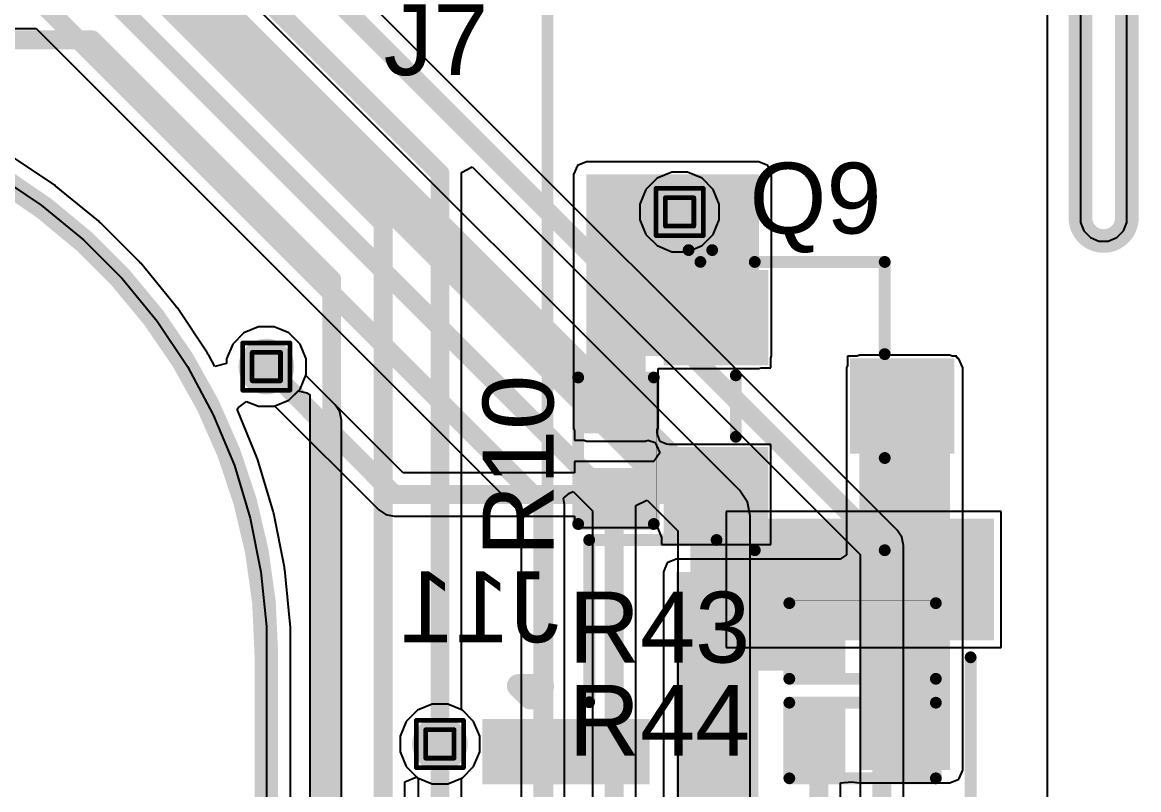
# Model space of a CAD drawing. Header units: inches. Extents: x -22 to 5433, y -13 to 5447.
# Drawn here: x 55.94 to 67.94, y 19.52 to 27.77 of the extents above; entities that cross this region are included whole.
import ezdxf

# ---------------------------------------------------------------- set-up
doc = ezdxf.new("R2010")
doc.units = ezdxf.units.IN
for name, color, linetype in [('Board_outline', 216, 'Continuous'), ('Bottom Layer', 5, 'Continuous'), ('Bottom Overlay', 54, 'Continuous'), ('Bottom Paste', 16, 'Continuous'), ('Bottom Solder', 6, 'Continuous'), ('Dimensions', 6, 'Continuous'), ('Drill Drawing', 1, 'Continuous'), ('Ground', 16, 'Continuous'), ('Multi-Layer', 9, 'Continuous'), ('Power', 76, 'Continuous'), ('Top Layer', 1, 'Continuous'), ('Top Overlay', 2, 'Continuous'), ('Top Paste', 8, 'Continuous'), ('Top Solder', 216, 'Continuous'), ('Via Holes', 16, 'Continuous')]:
    doc.layers.add(name, color=color, linetype=linetype)
doc.styles.add('Arial', font='', dxfattribs={"height": 0.2})
doc.styles.get('Arial').set_extended_font_data('Arial')

msp = doc.modelspace()

# ---------------------------------------------------------------- hatches: boundary and pattern name
at = {"layer": 'Bottom Layer'}
h = msp.add_hatch(color=5, dxfattribs=at)
edge = h.paths.add_edge_path()
edge.add_arc((63.003, 25.734), 0.3, 0, 360)
h = msp.add_hatch(color=5, dxfattribs=at)
edge = h.paths.add_edge_path()
edge.add_arc((58.561, 24.072), 0.3, 0, 360)
for points in [[(66.331, 22.388), (66.331, 21.178), (63.631, 21.178), (63.631, 22.388)], [(62.632, 20.233), (62.632, 19.633), (60.932, 19.633), (60.932, 20.233)]]:
    msp.add_hatch(color=5, dxfattribs=at).paths.add_polyline_path(points)
h = msp.add_hatch(color=5, dxfattribs=at)
edge = h.paths.add_edge_path()
edge.add_arc((60.427, 20.015), 0.3, 0, 360)
at = {"layer": 'Bottom Paste'}
for points in [[(66.331, 22.388), (66.331, 21.178), (63.631, 21.178), (63.631, 22.388)], [(62.632, 20.233), (62.632, 19.633), (60.932, 19.633), (60.932, 20.233)]]:
    msp.add_hatch(color=16, dxfattribs=at).paths.add_polyline_path(points)
at = {"layer": 'Bottom Solder'}
for points in [[(66.382, 22.438), (66.382, 21.128), (63.581, 21.128), (63.581, 22.438)], [(62.682, 20.283), (62.682, 19.583), (60.882, 19.583), (60.882, 20.283)]]:
    msp.add_hatch(color=6, dxfattribs=at).paths.add_polyline_path(points)
at = {"layer": 'Ground'}
h = msp.add_hatch(color=16, dxfattribs=at)
edge = h.paths.add_edge_path()
edge.add_arc((63.003, 25.734), 0.3, 0, 360)
h = msp.add_hatch(color=16, dxfattribs=at)
edge = h.paths.add_edge_path()
edge.add_arc((58.561, 24.072), 0.3, 0, 360)
h = msp.add_hatch(color=16, dxfattribs=at)
edge = h.paths.add_edge_path()
edge.add_arc((60.427, 20.015), 0.3, 0, 360)
at = {"layer": 'Power'}
h = msp.add_hatch(color=76, dxfattribs=at)
edge = h.paths.add_edge_path()
edge.add_arc((63.003, 25.734), 0.3, 0, 360)
h = msp.add_hatch(color=76, dxfattribs=at)
edge = h.paths.add_edge_path()
edge.add_arc((58.561, 24.072), 0.3, 0, 360)
h = msp.add_hatch(color=76, dxfattribs=at)
edge = h.paths.add_edge_path()
edge.add_arc((60.427, 20.015), 0.3, 0, 360)
at = {"layer": 'Top Layer'}
for points in [[(62.002, 24.187), (63.855, 24.187), (63.855, 26.137), (62.002, 26.137)], [(62.002, 23.409), (62.637, 23.409), (62.637, 25.018), (62.002, 25.018)], [(63.855, 25.007), (63.855, 24.187), (62.935, 24.187), (62.935, 25.007)], [(64.935, 19.735), (65.909, 19.735), (65.909, 24.057), (64.935, 24.057)], [(65.855, 24.057), (65.855, 23.237), (64.935, 23.237), (64.935, 24.057)], [(62.637, 23.409), (62.002, 23.409), (62.002, 23.866), (62.637, 23.866)], [(63.855, 23.107), (63.855, 22.287), (62.935, 22.287), (62.935, 23.107)], [(62.637, 22.469), (62.002, 22.469), (62.002, 22.926), (62.637, 22.926)], [(62.966, 18.142), (63.85, 18.142), (63.85, 21.865), (62.966, 21.865)], [(62.966, 20.805), (64.729, 20.805), (64.729, 21.865), (62.966, 21.865)], [(64.729, 21.44), (64.729, 20.805), (64.271, 20.805), (64.271, 21.44)], [(65.668, 21.44), (65.668, 20.805), (65.211, 20.805), (65.211, 21.44)], [(64.271, 19.735), (64.271, 20.37), (64.729, 20.37), (64.729, 19.735)], [(65.211, 19.735), (65.211, 20.37), (65.668, 20.37), (65.668, 19.735)]]:
    msp.add_hatch(color=1, dxfattribs=at).paths.add_polyline_path(points)
h = msp.add_hatch(color=1, dxfattribs=at)
edge = h.paths.add_edge_path()
edge.add_arc((63.003, 25.734), 0.3, 0, 360)
h = msp.add_hatch(color=1, dxfattribs=at)
edge = h.paths.add_edge_path()
edge.add_arc((58.561, 24.072), 0.3, 0, 360)
h = msp.add_hatch(color=1, dxfattribs=at)
edge = h.paths.add_edge_path()
edge.add_arc((60.427, 20.015), 0.3, 0, 360)
at = {"layer": 'Top Paste'}
for points in [[(63.855, 25.007), (63.855, 24.187), (62.935, 24.187), (62.935, 25.007)], [(65.855, 24.057), (65.855, 23.237), (64.935, 23.237), (64.935, 24.057)], [(62.637, 23.409), (62.002, 23.409), (62.002, 23.866), (62.637, 23.866)], [(63.855, 23.107), (63.855, 22.287), (62.935, 22.287), (62.935, 23.107)], [(62.637, 22.469), (62.002, 22.469), (62.002, 22.926), (62.637, 22.926)], [(64.729, 21.44), (64.729, 20.805), (64.271, 20.805), (64.271, 21.44)], [(65.668, 21.44), (65.668, 20.805), (65.211, 20.805), (65.211, 21.44)], [(64.271, 19.735), (64.271, 20.37), (64.729, 20.37), (64.729, 19.735)], [(65.211, 19.735), (65.211, 20.37), (65.668, 20.37), (65.668, 19.735)]]:
    msp.add_hatch(color=8, dxfattribs=at).paths.add_polyline_path(points)
at = {"layer": 'Top Solder'}
for points in [[(63.957, 25.109), (63.957, 24.086), (62.833, 24.086), (62.833, 25.109)], [(65.957, 24.159), (65.957, 23.136), (64.833, 23.136), (64.833, 24.159)], [(62.692, 23.354), (61.947, 23.354), (61.947, 23.921), (62.692, 23.921)], [(63.957, 23.209), (63.957, 22.186), (62.833, 22.186), (62.833, 23.209)], [(62.692, 22.414), (61.947, 22.414), (61.947, 22.981), (62.692, 22.981)], [(64.784, 21.495), (64.784, 20.75), (64.216, 20.75), (64.216, 21.495)], [(65.724, 21.495), (65.724, 20.75), (65.156, 20.75), (65.156, 21.495)], [(64.216, 19.68), (64.216, 20.425), (64.784, 20.425), (64.784, 19.68)], [(65.156, 19.68), (65.156, 20.425), (65.724, 20.425), (65.724, 19.68)]]:
    msp.add_hatch(color=216, dxfattribs=at).paths.add_polyline_path(points)
at = {"layer": 'Via Holes'}
h = msp.add_hatch(color=7, dxfattribs=at)
edge = h.paths.add_edge_path()
edge.add_arc((63.003, 25.734), 0.15, 0, 360)
h = msp.add_hatch(color=7, dxfattribs=at)
edge = h.paths.add_edge_path()
edge.add_arc((58.561, 24.072), 0.15, 0, 360)
h = msp.add_hatch(color=7, dxfattribs=at)
edge = h.paths.add_edge_path()
edge.add_arc((60.427, 20.015), 0.15, 0, 360)

# ---------------------------------------------------------------- linework, layer by layer
at = {"layer": 'Board_outline'}
for points in [[(67.311, 25.672, 0.254, 0.254, 0), (67.311, 30.672, 0.254, 0.254, 0)], [(67.811, 25.672, 0.254, 0.254, 0), (67.811, 30.672, 0.254, 0.254, 0)], [(52.561, 26.983, 0.254, 0.254, -0.414214), (58.561, 20.983, 0.254, 0.254, 0)], [(67.811, 25.672, 0.254, 0.254, -1), (67.311, 25.672, 0.254, 0.254, 0)], [(58.561, 10.007, 0.254, 0.254, 0), (58.561, 20.983, 0.254, 0.254, 0)]]:
    msp.add_lwpolyline(points, format="xyseb", dxfattribs=at)
for points in [[(67.247, 25.672, 0.127, 0.127, 1), (67.374, 25.672, 0.127, 0.127, 1)], [(67.247, 25.672, 0.127, 0.127, 1), (67.374, 25.672, 0.127, 0.127, 1)], [(67.747, 25.672, 0.127, 0.127, 1), (67.874, 25.672, 0.127, 0.127, 1)], [(67.747, 25.672, 0.127, 0.127, 1), (67.874, 25.672, 0.127, 0.127, 1)], [(58.497, 20.983, 0.127, 0.127, 1), (58.624, 20.983, 0.127, 0.127, 1)], [(58.497, 20.983, 0.127, 0.127, 1), (58.624, 20.983, 0.127, 0.127, 1)]]:
    msp.add_lwpolyline(points, format="xyseb", close=True, dxfattribs=at)
at = {"layer": 'Bottom Layer'}
for p, q in [((66.954, 34.132), (66.954, 5.517)), ((56.283, 26.024), (55.793, 26.351)), ((62.918, 26.161), (62.761, 26.096)), ((63.088, 26.161), (62.918, 26.161)), ((63.245, 26.096), (63.088, 26.161)), ((62.761, 26.096), (62.641, 25.976)), ((63.365, 25.976), (63.245, 26.096)), ((56.292, 26.015), (56.283, 26.024)), ((56.303, 26.009), (56.292, 26.015)), ((56.759, 25.635), (56.303, 26.009)), ((62.641, 25.976), (62.576, 25.819)), ((63.43, 25.819), (63.365, 25.976)), ((62.576, 25.819), (62.576, 25.649)), ((63.43, 25.649), (63.43, 25.819)), ((56.767, 25.625), (56.759, 25.635)), ((56.778, 25.618), (56.767, 25.625)), ((57.195, 25.201), (56.778, 25.618)), ((62.576, 25.649), (62.641, 25.493)), ((63.365, 25.493), (63.43, 25.649)), ((62.641, 25.493), (62.761, 25.372)), ((63.245, 25.372), (63.365, 25.493)), ((62.761, 25.372), (62.918, 25.307)), ((63.088, 25.307), (63.245, 25.372)), ((57.202, 25.19), (57.195, 25.201)), ((62.918, 25.307), (63.088, 25.307)), ((57.212, 25.182), (57.202, 25.19)), ((57.586, 24.726), (57.212, 25.182)), ((57.592, 24.715), (57.586, 24.726)), ((57.601, 24.706), (57.592, 24.715)), ((57.929, 24.216), (57.601, 24.706)), ((58.476, 24.499), (58.319, 24.434)), ((58.646, 24.499), (58.476, 24.499)), ((58.803, 24.434), (58.646, 24.499)), ((58.319, 24.434), (58.199, 24.314)), ((58.923, 24.314), (58.803, 24.434)), ((58.199, 24.314), (58.134, 24.157)), ((58.988, 24.157), (58.923, 24.314)), ((57.933, 24.204), (57.929, 24.216)), ((57.942, 24.194), (57.933, 24.204)), ((58.007, 24.072), (57.942, 24.194)), ((58.134, 24.157), (58.134, 24.104)), ((58.988, 23.987), (58.988, 24.157)), ((58.134, 24.104), (58.007, 24.072)), ((58.923, 23.83), (58.988, 23.987)), ((58.803, 23.71), (58.923, 23.83)), ((58.26, 23.631), (58.349, 23.697)), ((58.349, 23.697), (58.476, 23.645)), ((58.476, 23.645), (58.646, 23.645)), ((58.646, 23.645), (58.803, 23.71)), ((58.246, 23.613), (58.26, 23.631)), ((58.456, 23.106), (58.246, 23.613)), ((58.458, 23.094), (58.456, 23.106)), ((58.465, 23.082), (58.458, 23.094)), ((58.636, 22.518), (58.465, 23.082)), ((58.637, 22.505), (58.636, 22.518)), ((58.642, 22.494), (58.637, 22.505)), ((58.757, 21.915), (58.642, 22.494)), ((66.458, 22.515), (63.504, 22.515)), ((63.504, 22.515), (63.504, 21.051)), ((66.458, 21.051), (66.458, 22.515)), ((58.757, 21.903), (58.757, 21.915)), ((58.761, 21.89), (58.757, 21.903)), ((58.818, 21.304), (58.761, 21.89)), ((58.817, 21.291), (58.818, 21.304)), ((58.82, 21.278), (58.817, 21.291)), ((58.82, 20.983), (58.82, 21.278)), ((63.504, 21.051), (66.458, 21.051)), ((58.82, 18.113), (58.82, 20.983)), ((58.82, 20.983), (58.82, 20.983)), ((60.342, 20.442), (60.185, 20.377)), ((60.512, 20.442), (60.342, 20.442)), ((60.668, 20.377), (60.512, 20.442)), ((60.185, 20.377), (60.065, 20.257)), ((60.789, 20.257), (60.668, 20.377)), ((60.065, 20.257), (60, 20.1)), ((60.854, 20.1), (60.789, 20.257)), ((60, 20.1), (60, 19.93)), ((60.854, 19.93), (60.854, 20.1)), ((60, 19.93), (60.065, 19.773)), ((60.789, 19.773), (60.854, 19.93)), ((60.065, 19.773), (60.185, 19.653)), ((60.668, 19.653), (60.789, 19.773)), ((60.185, 19.653), (60.194, 19.65)), ((60.194, 19.65), (60.194, 18.931)), ((60.66, 19.65), (60.668, 19.653)), ((60.66, 19.14), (60.66, 19.65))]:
    msp.add_line(p, q, dxfattribs=at)
for points in [[(58.561, 24.072, 0.203, 0.203, 0), (58.575, 24.057, 0.203, 0.203, 0)], [(60.427, 18.931, 0.203, 0.203, 0), (60.427, 20.015, 0.203, 0.203, 0)]]:
    msp.add_lwpolyline(points, format="xyseb", dxfattribs=at)
for points in [[(58.51, 24.072, 0.102, 0.102, 1), (58.611, 24.072, 0.102, 0.102, 1)], [(58.524, 24.057, 0.102, 0.102, 1), (58.626, 24.057, 0.102, 0.102, 1)], [(60.376, 20.015, 0.102, 0.102, 1), (60.477, 20.015, 0.102, 0.102, 1)]]:
    msp.add_lwpolyline(points, format="xyseb", close=True, dxfattribs=at)
at = {"layer": 'Bottom Overlay'}
for points in [[(62.032, 22.208, 0.127, 0.127, 0), (63.4, 22.208, 0.127, 0.127, 0)], [(62.032, 20.464, 0.127, 0.127, 0), (62.032, 22.208, 0.127, 0.127, 0)], [(66.132, 10.258, 0.127, 0.127, 0), (66.132, 20.947, 0.127, 0.127, 0)], [(61.273, 20.64, 0.254, 0.254, 0), (61.4, 20.513, 0.254, 0.254, 0)], [(61.273, 20.64, 0.254, 0.254, 0), (61.527, 20.64, 0.254, 0.254, 0)], [(61.4, 20.513, 0.254, 0.254, 0), (61.527, 20.64, 0.254, 0.254, 0)]]:
    msp.add_lwpolyline(points, format="xyseb", dxfattribs=at)
for points in [[(62, 22.208, 0.0637, 0.0637, 1), (62.063, 22.208, 0.0637, 0.0637, 1)], [(62, 22.208, 0.0637, 0.0637, 1), (62.063, 22.208, 0.0637, 0.0637, 1)], [(63.369, 22.208, 0.0637, 0.0637, 1), (63.432, 22.208, 0.0637, 0.0637, 1)], [(66.1, 20.947, 0.0637, 0.0637, 1), (66.163, 20.947, 0.0637, 0.0637, 1)], [(61.21, 20.64, 0.127, 0.127, 1), (61.337, 20.64, 0.127, 0.127, 1)], [(61.21, 20.64, 0.127, 0.127, 1), (61.337, 20.64, 0.127, 0.127, 1)], [(61.464, 20.64, 0.127, 0.127, 1), (61.591, 20.64, 0.127, 0.127, 1)], [(61.464, 20.64, 0.127, 0.127, 1), (61.591, 20.64, 0.127, 0.127, 1)], [(61.337, 20.513, 0.127, 0.127, 1), (61.464, 20.513, 0.127, 0.127, 1)], [(61.337, 20.513, 0.127, 0.127, 1), (61.464, 20.513, 0.127, 0.127, 1)], [(62, 20.464, 0.0637, 0.0637, 1), (62.063, 20.464, 0.0637, 0.0637, 1)]]:
    msp.add_lwpolyline(points, format="xyseb", close=True, dxfattribs=at)
at = {"layer": 'Dimensions'}
for p, q in [((55.649, 26.136), (56.139, 25.808)), ((56.139, 25.808), (56.595, 25.434)), ((56.595, 25.434), (57.012, 25.018)), ((57.012, 25.018), (57.386, 24.562)), ((57.386, 24.562), (57.713, 24.072)), ((57.713, 24.072), (57.991, 23.552)), ((57.991, 23.552), (58.217, 23.007)), ((58.217, 23.007), (58.388, 22.443)), ((58.388, 22.443), (58.503, 21.865)), ((58.503, 21.865), (58.561, 21.278)), ((58.561, 21.278), (58.561, 20.983)), ((58.561, 20.983), (58.561, 20.983)), ((58.561, 20.983), (58.561, 10.007))]:
    msp.add_line(p, q, dxfattribs=at)
msp.add_lwpolyline([(61.583, 0.996, 0.127, 0.127, 0), (61.583, 29.995, 0.127, 0.127, 0)], format="xyseb", dxfattribs=at)
at = {"layer": 'Drill Drawing'}
for points in [[(62.749, 25.988, 0.0508, 0.0508, 0), (63.257, 25.988, 0.0508, 0.0508, 0)], [(62.749, 25.48, 0.0508, 0.0508, 0), (62.749, 25.988, 0.0508, 0.0508, 0)], [(63.257, 25.48, 0.0508, 0.0508, 0), (63.257, 25.988, 0.0508, 0.0508, 0)], [(62.851, 25.887, 0.0508, 0.0508, 0), (63.156, 25.887, 0.0508, 0.0508, 0)], [(62.851, 25.582, 0.0508, 0.0508, 0), (62.851, 25.887, 0.0508, 0.0508, 0)], [(63.156, 25.582, 0.0508, 0.0508, 0), (63.156, 25.887, 0.0508, 0.0508, 0)], [(62.851, 25.582, 0.0508, 0.0508, 0), (63.156, 25.582, 0.0508, 0.0508, 0)], [(62.749, 25.48, 0.0508, 0.0508, 0), (63.257, 25.48, 0.0508, 0.0508, 0)], [(58.307, 24.326, 0.0508, 0.0508, 0), (58.815, 24.326, 0.0508, 0.0508, 0)], [(58.307, 23.818, 0.0508, 0.0508, 0), (58.307, 24.326, 0.0508, 0.0508, 0)], [(58.408, 24.224, 0.0508, 0.0508, 0), (58.713, 24.224, 0.0508, 0.0508, 0)], [(58.408, 23.919, 0.0508, 0.0508, 0), (58.408, 24.224, 0.0508, 0.0508, 0)], [(58.713, 23.919, 0.0508, 0.0508, 0), (58.713, 24.224, 0.0508, 0.0508, 0)], [(58.815, 23.818, 0.0508, 0.0508, 0), (58.815, 24.326, 0.0508, 0.0508, 0)], [(58.408, 23.919, 0.0508, 0.0508, 0), (58.713, 23.919, 0.0508, 0.0508, 0)], [(58.307, 23.818, 0.0508, 0.0508, 0), (58.815, 23.818, 0.0508, 0.0508, 0)], [(60.173, 20.269, 0.0508, 0.0508, 0), (60.681, 20.269, 0.0508, 0.0508, 0)], [(60.173, 19.761, 0.0508, 0.0508, 0), (60.173, 20.269, 0.0508, 0.0508, 0)], [(60.681, 19.761, 0.0508, 0.0508, 0), (60.681, 20.269, 0.0508, 0.0508, 0)], [(60.274, 20.168, 0.0508, 0.0508, 0), (60.579, 20.168, 0.0508, 0.0508, 0)], [(60.274, 19.863, 0.0508, 0.0508, 0), (60.274, 20.168, 0.0508, 0.0508, 0)], [(60.579, 19.863, 0.0508, 0.0508, 0), (60.579, 20.168, 0.0508, 0.0508, 0)], [(60.274, 19.863, 0.0508, 0.0508, 0), (60.579, 19.863, 0.0508, 0.0508, 0)], [(60.173, 19.761, 0.0508, 0.0508, 0), (60.681, 19.761, 0.0508, 0.0508, 0)]]:
    msp.add_lwpolyline(points, format="xyseb", dxfattribs=at)
for points in [[(62.737, 25.988, 0.0254, 0.0254, 1), (62.762, 25.988, 0.0254, 0.0254, 1)], [(62.737, 25.988, 0.0254, 0.0254, 1), (62.762, 25.988, 0.0254, 0.0254, 1)], [(63.245, 25.988, 0.0254, 0.0254, 1), (63.27, 25.988, 0.0254, 0.0254, 1)], [(63.245, 25.988, 0.0254, 0.0254, 1), (63.27, 25.988, 0.0254, 0.0254, 1)], [(62.838, 25.887, 0.0254, 0.0254, 1), (62.864, 25.887, 0.0254, 0.0254, 1)], [(62.838, 25.887, 0.0254, 0.0254, 1), (62.864, 25.887, 0.0254, 0.0254, 1)], [(63.143, 25.887, 0.0254, 0.0254, 1), (63.168, 25.887, 0.0254, 0.0254, 1)], [(63.143, 25.887, 0.0254, 0.0254, 1), (63.168, 25.887, 0.0254, 0.0254, 1)], [(62.838, 25.582, 0.0254, 0.0254, 1), (62.864, 25.582, 0.0254, 0.0254, 1)], [(62.838, 25.582, 0.0254, 0.0254, 1), (62.864, 25.582, 0.0254, 0.0254, 1)], [(63.143, 25.582, 0.0254, 0.0254, 1), (63.168, 25.582, 0.0254, 0.0254, 1)], [(63.143, 25.582, 0.0254, 0.0254, 1), (63.168, 25.582, 0.0254, 0.0254, 1)], [(62.737, 25.48, 0.0254, 0.0254, 1), (62.762, 25.48, 0.0254, 0.0254, 1)], [(62.737, 25.48, 0.0254, 0.0254, 1), (62.762, 25.48, 0.0254, 0.0254, 1)], [(63.245, 25.48, 0.0254, 0.0254, 1), (63.27, 25.48, 0.0254, 0.0254, 1)], [(63.245, 25.48, 0.0254, 0.0254, 1), (63.27, 25.48, 0.0254, 0.0254, 1)], [(58.294, 24.326, 0.0254, 0.0254, 1), (58.319, 24.326, 0.0254, 0.0254, 1)], [(58.294, 24.326, 0.0254, 0.0254, 1), (58.319, 24.326, 0.0254, 0.0254, 1)], [(58.396, 24.224, 0.0254, 0.0254, 1), (58.421, 24.224, 0.0254, 0.0254, 1)], [(58.396, 24.224, 0.0254, 0.0254, 1), (58.421, 24.224, 0.0254, 0.0254, 1)], [(58.7, 24.224, 0.0254, 0.0254, 1), (58.726, 24.224, 0.0254, 0.0254, 1)], [(58.7, 24.224, 0.0254, 0.0254, 1), (58.726, 24.224, 0.0254, 0.0254, 1)], [(58.802, 24.326, 0.0254, 0.0254, 1), (58.827, 24.326, 0.0254, 0.0254, 1)], [(58.802, 24.326, 0.0254, 0.0254, 1), (58.827, 24.326, 0.0254, 0.0254, 1)], [(58.396, 23.919, 0.0254, 0.0254, 1), (58.421, 23.919, 0.0254, 0.0254, 1)], [(58.396, 23.919, 0.0254, 0.0254, 1), (58.421, 23.919, 0.0254, 0.0254, 1)], [(58.7, 23.919, 0.0254, 0.0254, 1), (58.726, 23.919, 0.0254, 0.0254, 1)], [(58.7, 23.919, 0.0254, 0.0254, 1), (58.726, 23.919, 0.0254, 0.0254, 1)], [(58.294, 23.818, 0.0254, 0.0254, 1), (58.319, 23.818, 0.0254, 0.0254, 1)], [(58.294, 23.818, 0.0254, 0.0254, 1), (58.319, 23.818, 0.0254, 0.0254, 1)], [(58.802, 23.818, 0.0254, 0.0254, 1), (58.827, 23.818, 0.0254, 0.0254, 1)], [(58.802, 23.818, 0.0254, 0.0254, 1), (58.827, 23.818, 0.0254, 0.0254, 1)], [(60.16, 20.269, 0.0254, 0.0254, 1), (60.185, 20.269, 0.0254, 0.0254, 1)], [(60.16, 20.269, 0.0254, 0.0254, 1), (60.185, 20.269, 0.0254, 0.0254, 1)], [(60.668, 20.269, 0.0254, 0.0254, 1), (60.693, 20.269, 0.0254, 0.0254, 1)], [(60.668, 20.269, 0.0254, 0.0254, 1), (60.693, 20.269, 0.0254, 0.0254, 1)], [(60.261, 20.168, 0.0254, 0.0254, 1), (60.287, 20.168, 0.0254, 0.0254, 1)], [(60.261, 20.168, 0.0254, 0.0254, 1), (60.287, 20.168, 0.0254, 0.0254, 1)], [(60.566, 20.168, 0.0254, 0.0254, 1), (60.592, 20.168, 0.0254, 0.0254, 1)], [(60.566, 20.168, 0.0254, 0.0254, 1), (60.592, 20.168, 0.0254, 0.0254, 1)], [(60.261, 19.863, 0.0254, 0.0254, 1), (60.287, 19.863, 0.0254, 0.0254, 1)], [(60.261, 19.863, 0.0254, 0.0254, 1), (60.287, 19.863, 0.0254, 0.0254, 1)], [(60.566, 19.863, 0.0254, 0.0254, 1), (60.592, 19.863, 0.0254, 0.0254, 1)], [(60.566, 19.863, 0.0254, 0.0254, 1), (60.592, 19.863, 0.0254, 0.0254, 1)], [(60.16, 19.761, 0.0254, 0.0254, 1), (60.185, 19.761, 0.0254, 0.0254, 1)], [(60.16, 19.761, 0.0254, 0.0254, 1), (60.185, 19.761, 0.0254, 0.0254, 1)], [(60.668, 19.761, 0.0254, 0.0254, 1), (60.693, 19.761, 0.0254, 0.0254, 1)], [(60.668, 19.761, 0.0254, 0.0254, 1), (60.693, 19.761, 0.0254, 0.0254, 1)]]:
    msp.add_lwpolyline(points, format="xyseb", close=True, dxfattribs=at)
at = {"layer": 'Ground'}
for p, q in [((66.954, 34.132), (66.954, 5.517)), ((65.341, 22.314), (58.102, 29.553)), ((60.658, 26.158), (60.775, 26.221)), ((60.775, 26.221), (64.943, 22.052)), ((62.918, 26.161), (62.761, 26.096)), ((63.088, 26.161), (62.918, 26.161)), ((63.245, 26.096), (63.088, 26.161)), ((60.66, 26.149), (60.658, 26.158)), ((60.66, 20.381), (60.66, 26.149)), ((62.761, 26.096), (62.641, 25.976)), ((63.365, 25.976), (63.245, 26.096)), ((62.641, 25.976), (62.576, 25.819)), ((63.43, 25.819), (63.365, 25.976)), ((62.576, 25.819), (62.576, 25.649)), ((63.43, 25.649), (63.43, 25.819)), ((62.576, 25.649), (62.641, 25.493)), ((63.365, 25.493), (63.43, 25.649)), ((62.641, 25.493), (62.761, 25.372)), ((63.245, 25.372), (63.365, 25.493)), ((62.761, 25.372), (62.918, 25.307)), ((63.088, 25.307), (63.245, 25.372)), ((62.918, 25.307), (63.088, 25.307)), ((58.803, 23.71), (58.903, 23.81)), ((58.903, 23.81), (58.996, 23.79)), ((58.996, 23.79), (59.03, 23.771)), ((59.03, 23.771), (59.03, 16.573)), ((58.26, 23.631), (58.349, 23.697)), ((58.349, 23.697), (58.476, 23.645)), ((58.476, 23.645), (58.646, 23.645)), ((58.646, 23.645), (58.803, 23.71)), ((58.246, 23.613), (58.26, 23.631)), ((58.456, 23.106), (58.246, 23.613)), ((58.458, 23.094), (58.456, 23.106)), ((58.465, 23.082), (58.458, 23.094)), ((58.636, 22.518), (58.465, 23.082)), ((58.637, 22.505), (58.636, 22.518)), ((58.642, 22.494), (58.637, 22.505)), ((58.757, 21.915), (58.642, 22.494)), ((65.392, 22.238), (65.341, 22.314)), ((65.409, 22.149), (65.392, 22.238)), ((65.409, 11.698), (65.409, 22.149)), ((64.943, 22.052), (64.943, 11.677)), ((58.757, 21.903), (58.757, 21.915)), ((58.761, 21.89), (58.757, 21.903)), ((58.818, 21.304), (58.761, 21.89)), ((58.817, 21.291), (58.818, 21.304)), ((58.82, 21.278), (58.817, 21.291)), ((58.82, 20.983), (58.82, 21.278)), ((58.82, 10.007), (58.82, 20.983)), ((58.82, 20.983), (58.82, 20.983)), ((60.668, 20.377), (60.66, 20.381)), ((60.789, 20.257), (60.668, 20.377)), ((60.854, 20.1), (60.789, 20.257)), ((60.854, 19.93), (60.854, 20.1)), ((60.789, 19.773), (60.854, 19.93)), ((60.668, 19.653), (60.789, 19.773)), ((60.05, 19.608), (60.177, 19.661)), ((60.05, 18.095), (60.05, 19.608)), ((60.177, 19.661), (60.185, 19.653)), ((60.185, 19.653), (60.342, 19.588)), ((60.342, 19.588), (60.512, 19.588)), ((60.512, 19.588), (60.668, 19.653))]:
    msp.add_line(p, q, dxfattribs=at)
for points in [[(57.937, 29.388, 0.203, 0.203, 0), (65.176, 22.149, 0.203, 0.203, 0)], [(57.873, 28.702, 0.203, 0.203, 0), (60.427, 26.149, 0.203, 0.203, 0)], [(57.26, 28.169, 0.203, 0.203, 0), (59.817, 25.612, 0.203, 0.203, 0)], [(34.595, 27.584, 0.203, 0.203, 0), (56.687, 27.584, 0.203, 0.203, 0)], [(56.687, 27.584, 0.203, 0.203, 0), (59.263, 25.008, 0.203, 0.203, 0)], [(60.427, 20.015, 0.203, 0.203, 0), (60.427, 26.149, 0.203, 0.203, 0)], [(59.817, 17.998, 0.203, 0.203, 0), (59.817, 25.612, 0.203, 0.203, 0)], [(59.263, 16.573, 0.203, 0.203, 0), (59.263, 25.008, 0.203, 0.203, 0)], [(65.176, 11.324, 0.203, 0.203, 0), (65.176, 22.149, 0.203, 0.203, 0)]]:
    msp.add_lwpolyline(points, format="xyseb", dxfattribs=at)
for points in [[(56.636, 27.584, 0.102, 0.102, 1), (56.737, 27.584, 0.102, 0.102, 1)], [(56.636, 27.584, 0.102, 0.102, 1), (56.737, 27.584, 0.102, 0.102, 1)], [(60.376, 26.149, 0.102, 0.102, 1), (60.477, 26.149, 0.102, 0.102, 1)], [(60.376, 26.149, 0.102, 0.102, 1), (60.477, 26.149, 0.102, 0.102, 1)], [(59.766, 25.612, 0.102, 0.102, 1), (59.868, 25.612, 0.102, 0.102, 1)], [(59.766, 25.612, 0.102, 0.102, 1), (59.868, 25.612, 0.102, 0.102, 1)], [(59.212, 25.008, 0.102, 0.102, 1), (59.314, 25.008, 0.102, 0.102, 1)], [(59.212, 25.008, 0.102, 0.102, 1), (59.314, 25.008, 0.102, 0.102, 1)], [(65.126, 22.149, 0.102, 0.102, 1), (65.227, 22.149, 0.102, 0.102, 1)], [(65.126, 22.149, 0.102, 0.102, 1), (65.227, 22.149, 0.102, 0.102, 1)], [(60.376, 20.015, 0.102, 0.102, 1), (60.477, 20.015, 0.102, 0.102, 1)]]:
    msp.add_lwpolyline(points, format="xyseb", close=True, dxfattribs=at)
at = {"layer": 'Multi-Layer'}
for p, q in [((67.311, 30.672), (67.311, 25.672)), ((67.811, 25.672), (67.811, 30.672)), ((55.649, 26.136), (56.139, 25.808)), ((56.139, 25.808), (56.595, 25.434)), ((67.311, 25.672), (67.311, 25.622)), ((67.311, 25.622), (67.349, 25.531)), ((67.773, 25.531), (67.811, 25.622)), ((67.811, 25.622), (67.811, 25.672)), ((67.811, 25.672), (67.811, 25.672)), ((67.349, 25.531), (67.419, 25.46)), ((67.419, 25.46), (67.511, 25.422)), ((67.61, 25.422), (67.702, 25.46)), ((67.702, 25.46), (67.773, 25.531)), ((56.595, 25.434), (57.012, 25.018)), ((67.511, 25.422), (67.61, 25.422)), ((57.012, 25.018), (57.386, 24.562)), ((57.386, 24.562), (57.713, 24.072)), ((57.713, 24.072), (57.991, 23.552)), ((57.991, 23.552), (58.217, 23.007)), ((58.217, 23.007), (58.388, 22.443)), ((58.388, 22.443), (58.503, 21.865)), ((58.503, 21.865), (58.561, 21.278)), ((58.561, 21.278), (58.561, 20.983)), ((58.561, 20.983), (58.561, 20.983)), ((58.561, 20.983), (58.561, 10.007))]:
    msp.add_line(p, q, dxfattribs=at)
at = {"layer": 'Power'}
for p, q in [((66.954, 34.132), (66.954, 5.517)), ((63.648, 22.742), (56.893, 29.496)), ((19.502, 27.707), (56.088, 27.707)), ((56.088, 27.707), (61.301, 22.494)), ((56.283, 26.024), (55.793, 26.351)), ((56.292, 26.015), (56.283, 26.024)), ((56.303, 26.009), (56.292, 26.015)), ((56.759, 25.635), (56.303, 26.009)), ((56.767, 25.625), (56.759, 25.635)), ((56.778, 25.618), (56.767, 25.625)), ((57.195, 25.201), (56.778, 25.618)), ((57.202, 25.19), (57.195, 25.201)), ((57.212, 25.182), (57.202, 25.19)), ((57.586, 24.726), (57.212, 25.182)), ((57.592, 24.715), (57.586, 24.726)), ((57.601, 24.706), (57.592, 24.715)), ((57.929, 24.216), (57.601, 24.706)), ((58.476, 24.499), (58.319, 24.434)), ((58.646, 24.499), (58.476, 24.499)), ((58.803, 24.434), (58.646, 24.499)), ((58.319, 24.434), (58.199, 24.314)), ((58.923, 24.314), (58.803, 24.434)), ((58.199, 24.314), (58.134, 24.157)), ((58.988, 24.157), (58.923, 24.314)), ((57.933, 24.204), (57.929, 24.216)), ((57.942, 24.194), (57.933, 24.204)), ((58.007, 24.072), (57.942, 24.194)), ((58.134, 24.157), (58.134, 24.104)), ((58.988, 23.987), (58.988, 24.157)), ((58.134, 24.104), (58.007, 24.072)), ((58.984, 23.978), (58.988, 23.987)), ((59.301, 23.661), (58.984, 23.978)), ((59.351, 23.586), (59.301, 23.661)), ((59.369, 23.496), (59.351, 23.586)), ((59.369, 16.482), (59.369, 23.496)), ((61.754, 22.657), (61.818, 22.712)), ((61.818, 22.712), (61.859, 22.731)), ((61.859, 22.731), (62.067, 22.523)), ((63.732, 22.616), (63.648, 22.742)), ((61.767, 22.59), (61.754, 22.657)), ((61.767, 13.861), (61.767, 22.59)), ((62.533, 22.578), (62.644, 22.634)), ((62.533, 17.698), (62.533, 22.578)), ((62.644, 22.634), (62.656, 22.635)), ((62.656, 22.635), (62.985, 22.306)), ((63.761, 22.467), (63.732, 22.616)), ((61.301, 22.494), (61.301, 13.861)), ((62.067, 22.523), (62.067, 14.383)), ((63.761, 18.847), (63.761, 22.467)), ((62.985, 22.306), (62.985, 18.847)), ((60.342, 20.442), (60.185, 20.377)), ((60.512, 20.442), (60.342, 20.442)), ((60.668, 20.377), (60.512, 20.442)), ((60.185, 20.377), (60.065, 20.257)), ((60.789, 20.257), (60.668, 20.377)), ((60.065, 20.257), (60, 20.1)), ((60.854, 20.1), (60.789, 20.257)), ((60, 20.1), (60, 19.93)), ((60.854, 19.93), (60.854, 20.1)), ((60, 19.93), (60.065, 19.773)), ((60.789, 19.773), (60.854, 19.93)), ((60.065, 19.773), (60.185, 19.653)), ((60.668, 19.653), (60.789, 19.773)), ((60.185, 19.653), (60.342, 19.588)), ((60.342, 19.588), (60.512, 19.588)), ((60.512, 19.588), (60.668, 19.653))]:
    msp.add_line(p, q, dxfattribs=at)
for points in [[(56.619, 29.222, 0.508, 0.508, 0), (63.373, 22.467, 0.508, 0.508, 0)], [(56.218, 28.702, 0.203, 0.203, 0), (62.3, 22.62, 0.203, 0.203, 0)], [(56.185, 27.94, 0.203, 0.203, 0), (61.534, 22.59, 0.203, 0.203, 0)], [(58.561, 24.072, 0.203, 0.203, 0), (59.136, 23.496, 0.203, 0.203, 0)], [(59.136, 7.544, 0.203, 0.203, 0), (59.136, 23.496, 0.203, 0.203, 0)], [(61.534, 13.861, 0.203, 0.203, 0), (61.534, 22.59, 0.203, 0.203, 0)], [(62.3, 14.383, 0.203, 0.203, 0), (62.3, 22.62, 0.203, 0.203, 0)], [(63.373, 18.669, 0.508, 0.508, 0), (63.373, 22.467, 0.508, 0.508, 0)]]:
    msp.add_lwpolyline(points, format="xyseb", dxfattribs=at)
for points in [[(58.51, 24.072, 0.102, 0.102, 1), (58.611, 24.072, 0.102, 0.102, 1)], [(59.085, 23.496, 0.102, 0.102, 1), (59.187, 23.496, 0.102, 0.102, 1)], [(59.085, 23.496, 0.102, 0.102, 1), (59.187, 23.496, 0.102, 0.102, 1)], [(61.484, 22.59, 0.102, 0.102, 1), (61.585, 22.59, 0.102, 0.102, 1)], [(61.484, 22.59, 0.102, 0.102, 1), (61.585, 22.59, 0.102, 0.102, 1)], [(62.249, 22.62, 0.102, 0.102, 1), (62.351, 22.62, 0.102, 0.102, 1)], [(62.249, 22.62, 0.102, 0.102, 1), (62.351, 22.62, 0.102, 0.102, 1)], [(63.246, 22.467, 0.254, 0.254, 1), (63.5, 22.467, 0.254, 0.254, 1)], [(63.246, 22.467, 0.254, 0.254, 1), (63.5, 22.467, 0.254, 0.254, 1)]]:
    msp.add_lwpolyline(points, format="xyseb", close=True, dxfattribs=at)
at = {"layer": 'Top Layer'}
for p, q in [((66.954, 34.132), (66.954, 5.517)), ((56.283, 26.024), (55.793, 26.351)), ((61.905, 26.234), (61.864, 26.137)), ((62.002, 26.274), (61.905, 26.234)), ((63.855, 26.274), (62.002, 26.274)), ((63.952, 26.234), (63.855, 26.274)), ((63.992, 26.137), (63.952, 26.234)), ((61.864, 26.137), (61.864, 25.018)), ((63.992, 24.187), (63.992, 26.137)), ((56.292, 26.015), (56.283, 26.024)), ((56.303, 26.009), (56.292, 26.015)), ((56.759, 25.635), (56.303, 26.009)), ((56.767, 25.625), (56.759, 25.635)), ((56.778, 25.618), (56.767, 25.625)), ((57.195, 25.201), (56.778, 25.618)), ((57.202, 25.19), (57.195, 25.201)), ((57.212, 25.182), (57.202, 25.19)), ((57.586, 24.726), (57.212, 25.182)), ((61.864, 25.018), (61.864, 24.187)), ((57.592, 24.715), (57.586, 24.726)), ((57.601, 24.706), (57.592, 24.715)), ((57.929, 24.216), (57.601, 24.706)), ((58.476, 24.499), (58.319, 24.434)), ((58.646, 24.499), (58.476, 24.499)), ((58.803, 24.434), (58.646, 24.499)), ((58.319, 24.434), (58.199, 24.314)), ((58.923, 24.314), (58.803, 24.434)), ((58.199, 24.314), (58.134, 24.157)), ((58.988, 24.157), (58.923, 24.314)), ((57.933, 24.204), (57.929, 24.216)), ((57.942, 24.194), (57.933, 24.204)), ((58.007, 24.072), (57.942, 24.194)), ((58.134, 24.157), (58.134, 24.104)), ((58.988, 23.987), (58.988, 24.157)), ((61.864, 24.187), (61.864, 23.409)), ((63.982, 24.162), (63.992, 24.187)), ((63.982, 24.06), (63.982, 24.162)), ((64.91, 24.184), (64.808, 24.184)), ((64.808, 24.184), (64.808, 24.083)), ((64.935, 24.195), (64.91, 24.184)), ((65.909, 24.195), (64.935, 24.195)), ((65.934, 24.184), (65.909, 24.195)), ((65.982, 24.184), (65.934, 24.184)), ((65.982, 24.165), (65.982, 24.184)), ((66.006, 24.155), (65.982, 24.165)), ((66.046, 24.057), (66.006, 24.155)), ((58.134, 24.104), (58.007, 24.072)), ((62.774, 23.409), (62.774, 24.05)), ((62.774, 24.05), (63.855, 24.05)), ((63.855, 24.05), (63.88, 24.06)), ((63.88, 24.06), (63.982, 24.06)), ((64.808, 24.083), (64.798, 24.057)), ((64.798, 24.057), (64.798, 22.048)), ((66.046, 19.735), (66.046, 24.057)), ((58.984, 23.978), (58.988, 23.987)), ((60.032, 22.93), (58.984, 23.978)), ((58.26, 23.631), (58.349, 23.697)), ((58.349, 23.697), (58.476, 23.645)), ((58.476, 23.645), (58.646, 23.645)), ((58.646, 23.645), (58.654, 23.648)), ((58.654, 23.648), (59.77, 22.533)), ((58.246, 23.613), (58.26, 23.631)), ((58.456, 23.106), (58.246, 23.613)), ((61.864, 23.409), (61.875, 23.383)), ((62.767, 23.391), (62.774, 23.409)), ((61.875, 23.383), (61.875, 23.282)), ((61.875, 23.282), (61.977, 23.282)), ((61.977, 23.282), (62.002, 23.271)), ((62.637, 23.271), (62.66, 23.281)), ((62.66, 23.281), (62.742, 23.255)), ((62.764, 23.383), (62.767, 23.391)), ((62.764, 23.365), (62.764, 23.383)), ((62.764, 23.361), (62.764, 23.365)), ((62.768, 23.333), (62.764, 23.361)), ((62.794, 23.268), (62.768, 23.333)), ((62.002, 23.271), (62.637, 23.271)), ((62.742, 23.255), (62.789, 23.144)), ((62.863, 23.238), (62.794, 23.268)), ((62.889, 23.235), (62.863, 23.238)), ((62.898, 23.234), (62.889, 23.235)), ((62.918, 23.234), (62.898, 23.234)), ((63.982, 23.234), (62.918, 23.234)), ((63.982, 22.16), (63.982, 23.234)), ((58.458, 23.094), (58.456, 23.106)), ((58.465, 23.082), (58.458, 23.094)), ((58.636, 22.518), (58.465, 23.082)), ((62.725, 23.053), (61.875, 23.053)), ((61.875, 23.053), (61.875, 22.93)), ((62.789, 23.144), (62.725, 23.053)), ((61.875, 22.93), (60.032, 22.93)), ((58.637, 22.505), (58.636, 22.518)), ((58.642, 22.494), (58.637, 22.505)), ((58.757, 21.915), (58.642, 22.494)), ((59.77, 22.533), (59.846, 22.482)), ((59.846, 22.482), (59.935, 22.464)), ((59.935, 22.464), (61.875, 22.464)), ((61.875, 22.464), (61.875, 22.342)), ((61.875, 22.342), (62.764, 22.342)), ((62.764, 22.342), (62.808, 22.233)), ((62.808, 22.233), (62.808, 22.16)), ((62.808, 22.16), (63.982, 22.16)), ((62.869, 21.962), (62.829, 21.865)), ((62.966, 22.002), (62.869, 21.962)), ((64.729, 22.002), (62.966, 22.002)), ((64.798, 22.048), (64.729, 22.002)), ((58.757, 21.903), (58.757, 21.915)), ((58.761, 21.89), (58.757, 21.903)), ((58.818, 21.304), (58.761, 21.89)), ((62.829, 21.865), (62.829, 20.805)), ((58.817, 21.291), (58.818, 21.304)), ((58.82, 21.278), (58.817, 21.291)), ((58.82, 20.983), (58.82, 21.278)), ((58.82, 13.506), (58.82, 20.983)), ((58.82, 20.983), (58.82, 20.983)), ((62.829, 20.805), (62.829, 19.37)), ((60.342, 20.442), (60.185, 20.377)), ((60.512, 20.442), (60.342, 20.442)), ((60.668, 20.377), (60.512, 20.442)), ((60.185, 20.377), (60.065, 20.257)), ((60.789, 20.257), (60.668, 20.377)), ((60.065, 20.257), (60, 20.1)), ((60.854, 20.1), (60.789, 20.257)), ((60, 20.1), (60, 19.93)), ((60.854, 19.93), (60.854, 20.1)), ((60, 19.93), (60.065, 19.773)), ((60.789, 19.773), (60.854, 19.93)), ((60.065, 19.773), (60.185, 19.653)), ((60.668, 19.653), (60.789, 19.773)), ((66.006, 19.638), (66.046, 19.735)), ((60.185, 19.653), (60.342, 19.588)), ((60.342, 19.588), (60.512, 19.588)), ((60.512, 19.588), (60.668, 19.653)), ((64.733, 19.598), (64.856, 19.608)), ((64.733, 19.36), (64.733, 19.598)), ((64.856, 19.608), (64.856, 19.608)), ((64.856, 19.608), (64.908, 19.601)), ((64.908, 19.601), (64.935, 19.598)), ((64.935, 19.598), (64.976, 19.598)), ((64.976, 19.598), (65.909, 19.598)), ((65.909, 19.598), (66.006, 19.638))]:
    msp.add_line(p, q, dxfattribs=at)
for points in [[(58.561, 24.072, 0.203, 0.203, 0), (59.935, 22.697, 0.203, 0.203, 0)], [(59.935, 22.697, 0.203, 0.203, 0), (62.319, 22.697, 0.203, 0.203, 0)], [(62.319, 22.697, 0.203, 0.203, 0), (63.395, 22.697, 0.203, 0.203, 0)], [(64.5, 18.683, 0.203, 0.203, 0), (64.5, 20.053, 0.203, 0.203, 0)]]:
    msp.add_lwpolyline(points, format="xyseb", dxfattribs=at)
for points in [[(58.51, 24.072, 0.102, 0.102, 1), (58.611, 24.072, 0.102, 0.102, 1)], [(59.884, 22.697, 0.102, 0.102, 1), (59.986, 22.697, 0.102, 0.102, 1)], [(59.884, 22.697, 0.102, 0.102, 1), (59.986, 22.697, 0.102, 0.102, 1)], [(62.269, 22.697, 0.102, 0.102, 1), (62.37, 22.697, 0.102, 0.102, 1)], [(62.269, 22.697, 0.102, 0.102, 1), (62.37, 22.697, 0.102, 0.102, 1)], [(63.344, 22.697, 0.102, 0.102, 1), (63.446, 22.697, 0.102, 0.102, 1)], [(64.449, 20.053, 0.102, 0.102, 1), (64.551, 20.053, 0.102, 0.102, 1)]]:
    msp.add_lwpolyline(points, format="xyseb", close=True, dxfattribs=at)
at = {"layer": 'Top Overlay'}
for points in [[(67.311, 26.053, 0.254, 0.254, 0), (67.311, 37.973, 0.254, 0.254, 0)], [(63.1, 25.324, 0.127, 0.127, 0), (63.354, 25.324, 0.127, 0.127, 0)], [(63.1, 25.324, 0.127, 0.127, 0), (63.227, 25.197, 0.127, 0.127, 0)], [(63.227, 25.197, 0.127, 0.127, 0), (63.354, 25.324, 0.127, 0.127, 0)], [(63.811, 25.197, 0.127, 0.127, 0), (65.208, 25.197, 0.127, 0.127, 0)], [(65.208, 24.206, 0.127, 0.127, 0), (65.208, 25.197, 0.127, 0.127, 0)], [(61.913, 22.38, 0.127, 0.127, 0), (61.913, 23.955, 0.127, 0.127, 0)], [(61.913, 23.955, 0.127, 0.127, 0), (62.726, 23.955, 0.127, 0.127, 0)], [(62.726, 22.38, 0.127, 0.127, 0), (62.726, 23.955, 0.127, 0.127, 0)], [(63.608, 23.317, 0.127, 0.127, 0), (63.608, 23.978, 0.127, 0.127, 0)], [(62.751, 22.354, 0.00323, 0.00323, 0), (62.751, 23.98, 0.00323, 0.00323, 0)], [(65.208, 22.098, 0.127, 0.127, 0), (65.208, 23.089, 0.127, 0.127, 0)], [(61.913, 22.38, 0.127, 0.127, 0), (62.726, 22.38, 0.127, 0.127, 0)], [(63.811, 22.098, 0.127, 0.127, 0), (65.208, 22.098, 0.127, 0.127, 0)], [(64.183, 20.716, 0.127, 0.127, 0), (64.183, 21.529, 0.127, 0.127, 0)], [(64.183, 21.529, 0.127, 0.127, 0), (65.757, 21.529, 0.127, 0.127, 0)], [(64.157, 21.554, 0.00323, 0.00323, 0), (65.783, 21.554, 0.00323, 0.00323, 0)], [(65.757, 20.716, 0.127, 0.127, 0), (65.757, 21.529, 0.127, 0.127, 0)], [(64.183, 20.716, 0.127, 0.127, 0), (65.757, 20.716, 0.127, 0.127, 0)], [(64.183, 19.646, 0.127, 0.127, 0), (64.183, 20.459, 0.127, 0.127, 0)], [(64.183, 20.459, 0.127, 0.127, 0), (65.757, 20.459, 0.127, 0.127, 0)], [(65.757, 19.646, 0.127, 0.127, 0), (65.757, 20.459, 0.127, 0.127, 0)], [(64.183, 19.646, 0.127, 0.127, 0), (65.757, 19.646, 0.127, 0.127, 0)], [(64.157, 19.621, 0.00323, 0.00323, 0), (65.783, 19.621, 0.00323, 0.00323, 0)]]:
    msp.add_lwpolyline(points, format="xyseb", dxfattribs=at)
for points in [[(67.247, 26.053, 0.127, 0.127, 1), (67.374, 26.053, 0.127, 0.127, 1)], [(63.068, 25.324, 0.0635, 0.0635, 1), (63.131, 25.324, 0.0635, 0.0635, 1)], [(63.068, 25.324, 0.0635, 0.0635, 1), (63.131, 25.324, 0.0635, 0.0635, 1)], [(63.322, 25.324, 0.0635, 0.0635, 1), (63.385, 25.324, 0.0635, 0.0635, 1)], [(63.322, 25.324, 0.0635, 0.0635, 1), (63.385, 25.324, 0.0635, 0.0635, 1)], [(63.195, 25.197, 0.0635, 0.0635, 1), (63.258, 25.197, 0.0635, 0.0635, 1)], [(63.195, 25.197, 0.0635, 0.0635, 1), (63.258, 25.197, 0.0635, 0.0635, 1)], [(63.779, 25.197, 0.0635, 0.0635, 1), (63.843, 25.197, 0.0635, 0.0635, 1)], [(65.176, 25.197, 0.0635, 0.0635, 1), (65.24, 25.197, 0.0635, 0.0635, 1)], [(65.176, 25.197, 0.0635, 0.0635, 1), (65.24, 25.197, 0.0635, 0.0635, 1)], [(65.176, 24.206, 0.0635, 0.0635, 1), (65.24, 24.206, 0.0635, 0.0635, 1)], [(61.881, 23.955, 0.0635, 0.0635, 1), (61.945, 23.955, 0.0635, 0.0635, 1)], [(61.881, 23.955, 0.0635, 0.0635, 1), (61.945, 23.955, 0.0635, 0.0635, 1)], [(62.694, 23.955, 0.0635, 0.0635, 1), (62.757, 23.955, 0.0635, 0.0635, 1)], [(62.694, 23.955, 0.0635, 0.0635, 1), (62.757, 23.955, 0.0635, 0.0635, 1)], [(63.576, 23.978, 0.0635, 0.0635, 1), (63.639, 23.978, 0.0635, 0.0635, 1)], [(62.75, 23.98, 0.00161, 0.00161, 1), (62.752, 23.98, 0.00161, 0.00161, 1)], [(63.576, 23.317, 0.0635, 0.0635, 1), (63.639, 23.317, 0.0635, 0.0635, 1)], [(65.176, 23.089, 0.0635, 0.0635, 1), (65.24, 23.089, 0.0635, 0.0635, 1)], [(61.881, 22.38, 0.0635, 0.0635, 1), (61.945, 22.38, 0.0635, 0.0635, 1)], [(61.881, 22.38, 0.0635, 0.0635, 1), (61.945, 22.38, 0.0635, 0.0635, 1)], [(62.694, 22.38, 0.0635, 0.0635, 1), (62.757, 22.38, 0.0635, 0.0635, 1)], [(62.694, 22.38, 0.0635, 0.0635, 1), (62.757, 22.38, 0.0635, 0.0635, 1)], [(62.75, 22.354, 0.00161, 0.00161, 1), (62.752, 22.354, 0.00161, 0.00161, 1)], [(63.779, 22.098, 0.0635, 0.0635, 1), (63.843, 22.098, 0.0635, 0.0635, 1)], [(65.176, 22.098, 0.0635, 0.0635, 1), (65.24, 22.098, 0.0635, 0.0635, 1)], [(65.176, 22.098, 0.0635, 0.0635, 1), (65.24, 22.098, 0.0635, 0.0635, 1)], [(64.151, 21.529, 0.0635, 0.0635, 1), (64.214, 21.529, 0.0635, 0.0635, 1)], [(64.151, 21.529, 0.0635, 0.0635, 1), (64.214, 21.529, 0.0635, 0.0635, 1)], [(64.156, 21.554, 0.00161, 0.00161, 1), (64.158, 21.554, 0.00161, 0.00161, 1)], [(65.726, 21.529, 0.0635, 0.0635, 1), (65.789, 21.529, 0.0635, 0.0635, 1)], [(65.726, 21.529, 0.0635, 0.0635, 1), (65.789, 21.529, 0.0635, 0.0635, 1)], [(65.782, 21.554, 0.00161, 0.00161, 1), (65.784, 21.554, 0.00161, 0.00161, 1)], [(64.151, 20.716, 0.0635, 0.0635, 1), (64.214, 20.716, 0.0635, 0.0635, 1)], [(64.151, 20.716, 0.0635, 0.0635, 1), (64.214, 20.716, 0.0635, 0.0635, 1)], [(65.726, 20.716, 0.0635, 0.0635, 1), (65.789, 20.716, 0.0635, 0.0635, 1)], [(65.726, 20.716, 0.0635, 0.0635, 1), (65.789, 20.716, 0.0635, 0.0635, 1)], [(64.151, 20.459, 0.0635, 0.0635, 1), (64.214, 20.459, 0.0635, 0.0635, 1)], [(64.151, 20.459, 0.0635, 0.0635, 1), (64.214, 20.459, 0.0635, 0.0635, 1)], [(65.726, 20.459, 0.0635, 0.0635, 1), (65.789, 20.459, 0.0635, 0.0635, 1)], [(65.726, 20.459, 0.0635, 0.0635, 1), (65.789, 20.459, 0.0635, 0.0635, 1)], [(64.151, 19.646, 0.0635, 0.0635, 1), (64.214, 19.646, 0.0635, 0.0635, 1)], [(64.151, 19.646, 0.0635, 0.0635, 1), (64.214, 19.646, 0.0635, 0.0635, 1)], [(65.726, 19.646, 0.0635, 0.0635, 1), (65.789, 19.646, 0.0635, 0.0635, 1)], [(65.726, 19.646, 0.0635, 0.0635, 1), (65.789, 19.646, 0.0635, 0.0635, 1)], [(64.156, 19.621, 0.00161, 0.00161, 1), (64.158, 19.621, 0.00161, 0.00161, 1)], [(65.782, 19.621, 0.00161, 0.00161, 1), (65.784, 19.621, 0.00161, 0.00161, 1)]]:
    msp.add_lwpolyline(points, format="xyseb", close=True, dxfattribs=at)

# ---------------------------------------------------------------- texts
at = {"layer": 'Bottom Overlay', "style": 'Arial', "text_generation_flag": 2}
msp.add_text('J11', height=0.762, dxfattribs=at).set_placement((61.709, 21.108))
at = {"layer": 'Top Overlay', "style": 'Arial'}
for s, p in [('J7', (59.822, 27.205)), ('Q9', (63.754, 25.502)), ('R43', (61.809, 20.89)), ('R44', (61.809, 19.888))]:
    msp.add_text(s, height=0.762, dxfattribs=at).set_placement(p)
msp.add_text('R10', height=0.762, rotation=90, dxfattribs=at).set_placement((61.648, 22.031))

doc.saveas('drawing.dxf')
